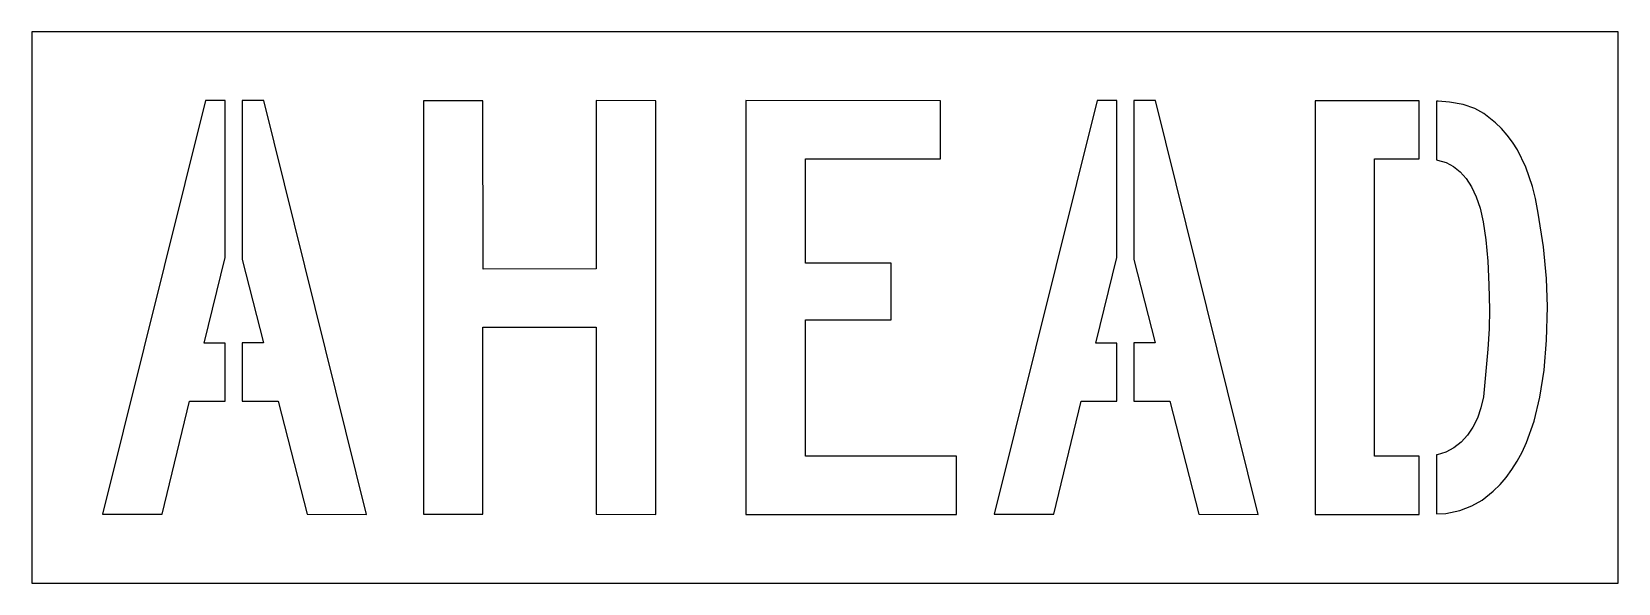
# Model space of a CAD drawing. Header units: inches. Extents: x 0 to 46, y 0 to 16.
import ezdxf

# ---------------------------------------------------------------- set-up
doc = ezdxf.new("R2010")
doc.units = ezdxf.units.IN
doc.layers.add('CUT', color=1, linetype='CONTINUOUS')
doc.layers.add('SHEET', color=8, linetype='CONTINUOUS')

msp = doc.modelspace()

# ---------------------------------------------------------------- linework, layer by layer
at = {"layer": 'CUT'}
for points in [[(2.053, 2.001), (3.779, 2.001), (4.577, 5.283), (5.605, 5.283), (5.605, 6.97), (4.999, 6.97), (5.605, 9.451), (5.605, 14), (5.043, 14)], [(6.105, 5.284), (7.146, 5.284), (7.989, 2.002), (9.711, 2), (6.725, 14), (6.105, 14), (6.105, 9.391), (6.724, 6.972), (6.105, 6.971)], [(11.357, 2.001), (13.084, 2.001), (13.084, 7.43), (16.364, 7.431), (16.368, 2.002), (18.094, 2), (18.094, 13.998), (16.368, 14), (16.368, 9.118), (13.087, 9.116), (13.084, 13.999), (11.357, 13.999)], [(20.705, 2), (26.81, 2), (26.81, 3.683), (22.431, 3.685), (22.431, 7.643), (24.914, 7.643), (24.915, 9.282), (22.431, 9.285), (22.431, 12.315), (26.346, 12.316), (26.346, 13.999), (20.707, 14)], [(27.906, 2.001), (29.632, 2.001), (30.43, 5.283), (31.458, 5.283), (31.458, 6.97), (30.852, 6.97), (31.458, 9.451), (31.458, 14), (30.896, 14)], [(31.958, 5.284), (32.999, 5.284), (33.842, 2.002), (35.564, 2), (32.578, 14), (31.958, 14), (31.958, 9.391), (32.577, 6.972), (31.958, 6.971)], [(37.21, 2), (40.232, 2), (40.232, 3.684), (38.937, 3.685), (38.937, 12.314), (40.232, 12.315), (40.232, 13.999), (37.21, 13.998)], [(40.732, 2.011), (41.003, 2.029), (41.402, 2.11), (41.757, 2.242), (42.051, 2.412), (42.375, 2.677), (42.571, 2.867), (42.751, 3.073), (42.918, 3.297), (43.072, 3.54), (43.213, 3.802), (43.341, 4.083), (43.56, 4.703), (43.73, 5.401), (43.85, 6.185), (43.923, 7.057), (43.947, 8.015), (43.918, 8.844), (43.829, 9.755), (43.68, 10.732), (43.598, 11.161), (43.511, 11.511), (43.318, 12.074), (43.074, 12.573), (42.932, 12.798), (42.782, 13.002), (42.618, 13.191), (42.445, 13.358), (42.104, 13.623), (41.838, 13.772), (41.506, 13.886), (41.108, 13.959), (40.781, 13.987), (40.732, 13.989), (40.732, 12.279), (40.762, 12.276), (41.006, 12.202), (41.223, 12.089), (41.418, 11.938), (41.591, 11.746), (41.749, 11.5), (41.884, 11.207), (41.997, 10.882), (42.084, 10.485), (42.159, 9.961), (42.215, 9.34), (42.25, 8.658), (42.262, 7.942), (42.252, 7.379), (42.222, 6.788), (42.093, 5.407), (42.019, 5.09), (41.915, 4.794), (41.785, 4.531), (41.628, 4.296), (41.442, 4.092), (41.232, 3.928), (41, 3.806), (40.749, 3.725), (40.732, 3.723)]]:
    msp.add_lwpolyline(points, close=True, dxfattribs=at)
at = {"layer": 'SHEET'}
msp.add_lwpolyline([(0, 0), (46, 0), (46, 16), (0, 16)], close=True, dxfattribs=at)

doc.saveas('drawing.dxf')
